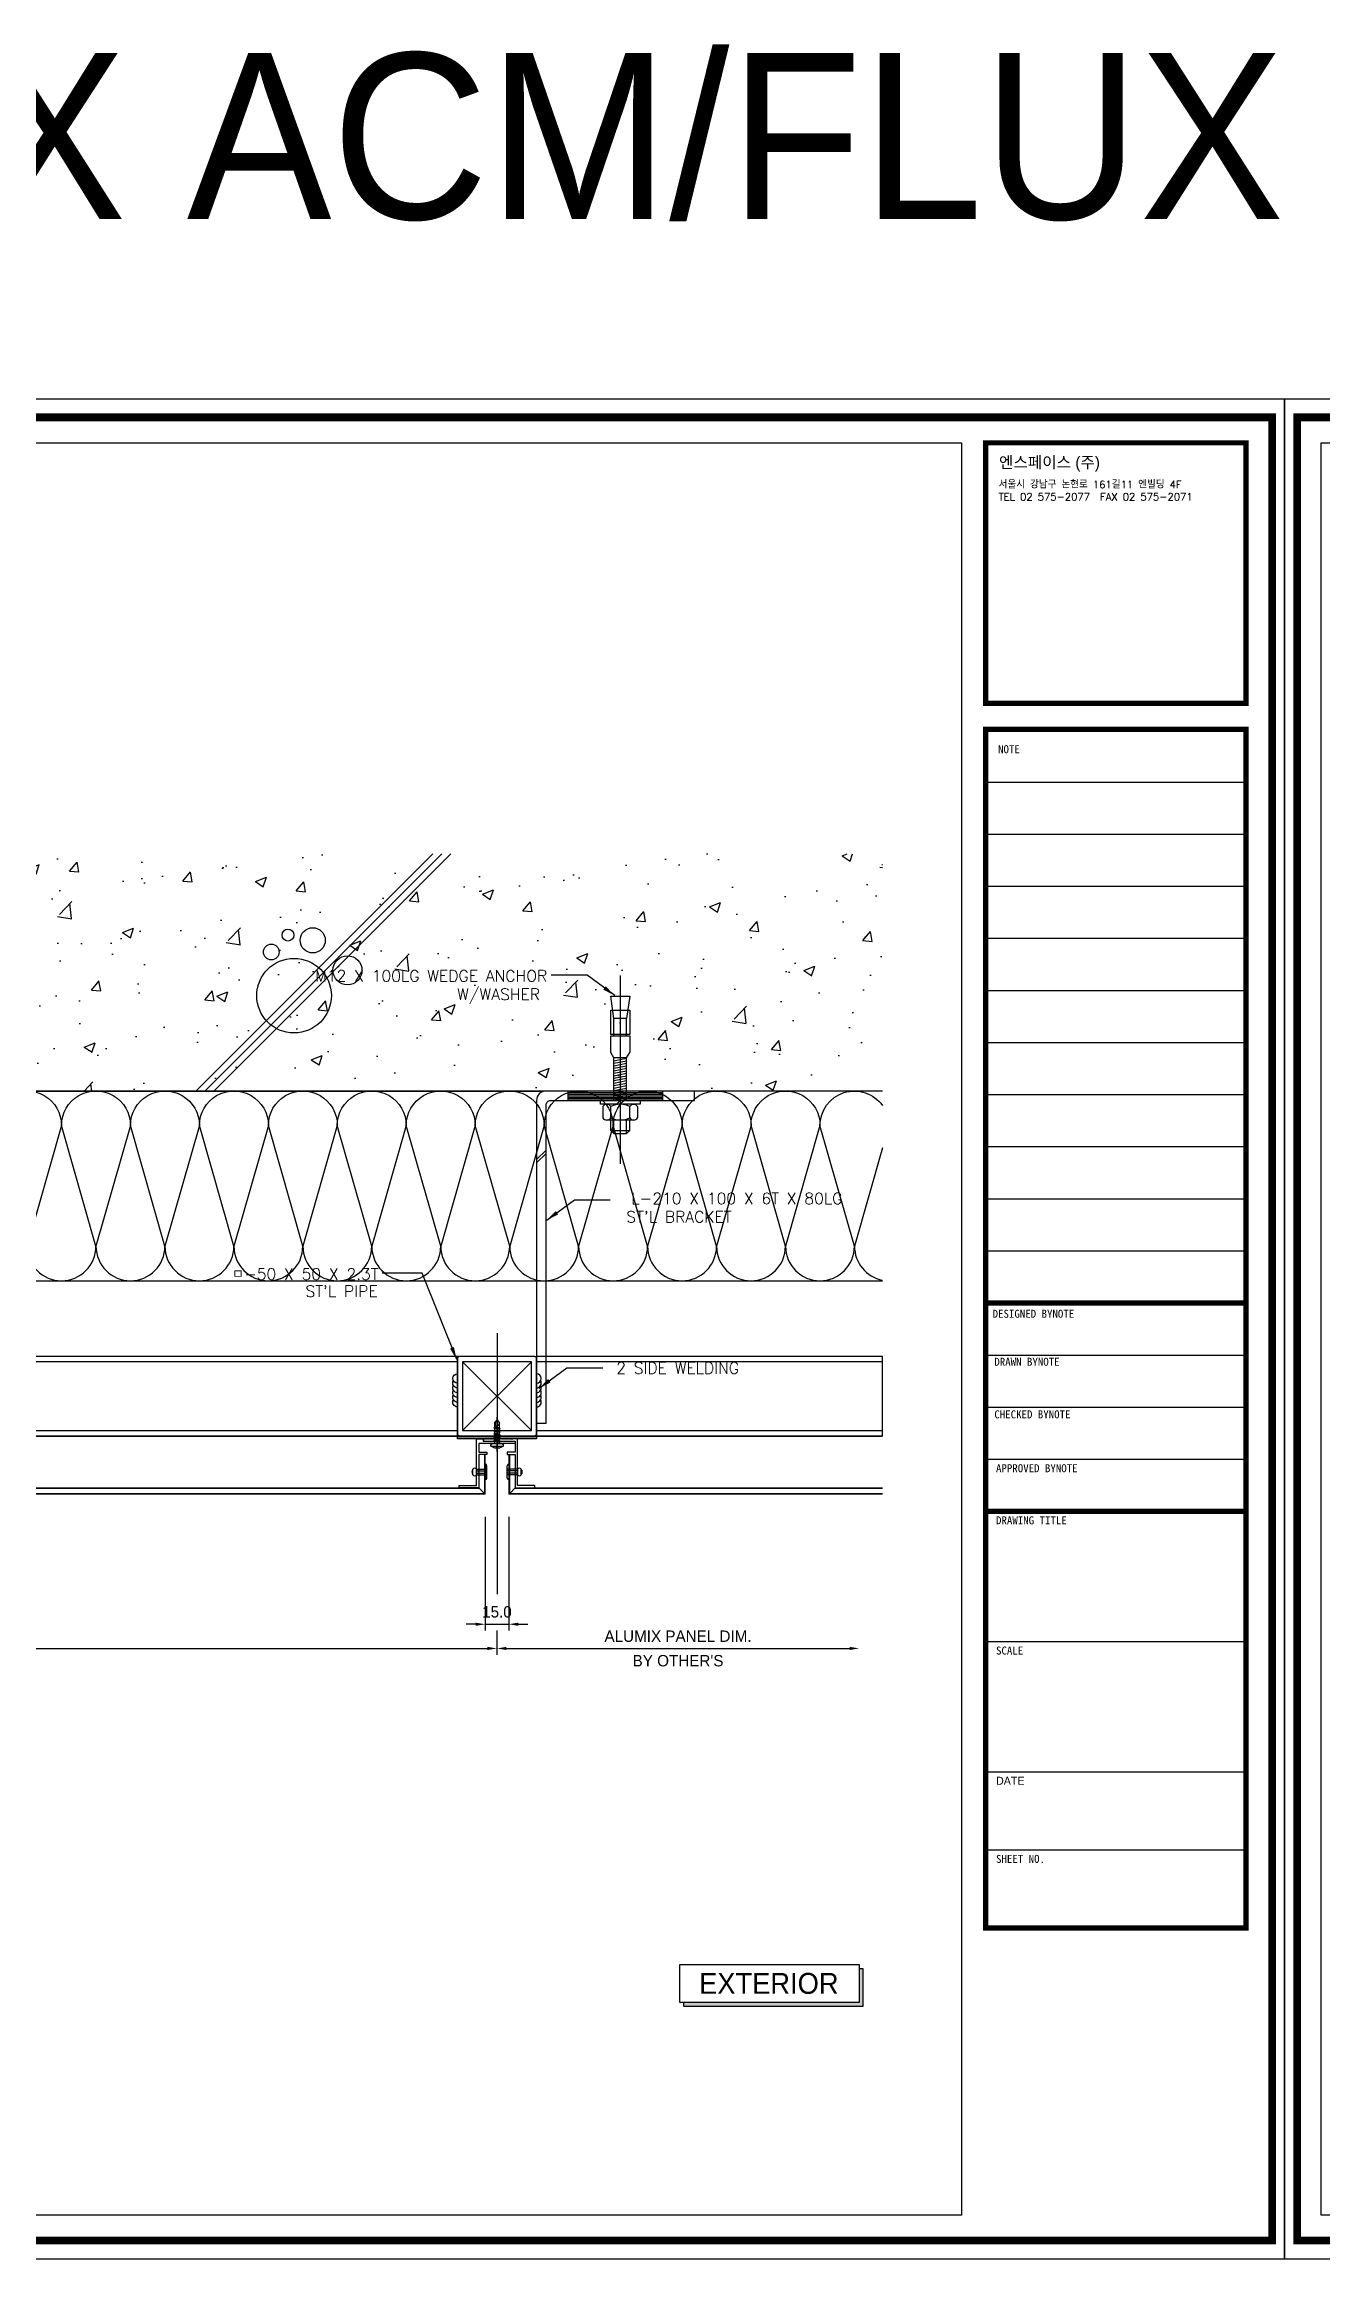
# Model space of a CAD drawing. Header units: millimetres. Extents: x 7297 to 60227, y -7497 to 19324.
# Drawn here: x 26995 to 27803, y 6047 to 7447 of the extents above; entities that cross this region are included whole.
import ezdxf
from ezdxf.enums import TextEntityAlignment as Align

# ---------------------------------------------------------------- set-up
doc = ezdxf.new("R2010")
doc.units = ezdxf.units.MM
doc.linetypes.add('HIDDEN', pattern=[0.375, 0.25, -0.125])
for name, color, linetype in [('NS_AL_MOLD', 7, 'Continuous'), ('NS_BRACKET_NUTS', 1, 'Continuous'), ('NS_COL_MAGENTA', 6, 'Continuous'), ('NS_COL_RED', 1, 'Continuous'), ('NS_COL_YELLOW', 2, 'Continuous'), ('NS_CON', 8, 'Continuous'), ('NS_CON_LINE', 2, 'Continuous'), ('NS_DIM', 1, 'Continuous'), ('NS_FORM', 7, 'Continuous'), ('NS_FRAME', 253, 'Continuous'), ('NS_GASKET_3M', 150, 'Continuous'), ('NS_INSUL', 8, 'Continuous'), ('NS_PIPE_FRAME', 2, 'Continuous'), ('NS_RIVET_SCREW', 1, 'Continuous'), ('NS_TEXT', 2, 'Continuous'), ('NS_TEXT_TITLE', 141, 'Continuous')]:
    doc.layers.add(name, color=color, linetype=linetype)
doc.layers.add('NS_AL_PANEL', color=32, linetype='Continuous', lineweight=9)
doc.styles.add('Expo M', font='Expo M.ttf')
doc.styles.add('HGTXT', font='romans.shx', dxfattribs={"bigfont": 'whgtxt.shx'})
doc.styles.add('HY울릉도L', font='')
doc.styles.add('HY울릉도M', font='')
doc.styles.add('ROMANS', font='romans.shx', dxfattribs={"bigfont": 'whgtxt.shx'})
doc.styles.get('HY울릉도L').set_extended_font_data('Dotum')
doc.styles.get('HY울릉도M').set_extended_font_data('HY울릉도M')
doc.dimstyles.new('N-SPACE', dxfattribs={"dimscale": 4, "dimtxt": 1.8, "dimasz": 1.5, "dimexe": 1, "dimexo": 1, "dimgap": 1, "dimtad": 1, "dimtoh": 1, "dimdec": 1, "dimzin": 1, "dimdsep": 46, "dimtxsty": 'Expo M', "dimcen": 2, "dimclrd": 1, "dimclre": 1, "dimclrt": 2, "dimadec": 1, "dimazin": 0, "dimtfac": 1, "dimtdec": 1, "dimtix": 1, "dimtmove": 1, "dimatfit": 3, "dimfxl": 1, "dimtolj": 1, "dimtzin": 1, "dimarcsym": 0})
doc.dimstyles.new('사본(2) DIM-2', dxfattribs={"dimscale": 2, "dimtxt": 3, "dimasz": 1.75, "dimexe": 2, "dimexo": 1.5, "dimgap": 1.25, "dimtad": 1, "dimdec": 0, "dimrnd": 0.25, "dimdsep": 46, "dimtxsty": 'ROMANS', "dimblk": 'DIMDOT', "dimcen": -1.5, "dimclrd": 256, "dimclre": 256, "dimclrt": 2, "dimaunit": 1, "dimadec": 0, "dimazin": 0, "dimtfac": 1, "dimtdec": 0, "dimtix": 1, "dimtmove": 2, "dimatfit": 3, "dimfxl": 2, "dimtvp": 2, "dimlwd": -1, "dimlwe": -1, "dimarcsym": 0})

# ---------------------------------------------------------------- blocks, each defined once
blk = doc.blocks.new('*D1004')
at = {"layer": 'NS_DIM', "color": 1, "lineweight": -2, "transparency": 16777216}
for p, q in [((26431.3, 6444), (26431.3, 6428.7)), ((27281.3, 6444), (27281.3, 6428.7)), ((26437.3, 6432.7), (27275.3, 6432.7))]:
    blk.add_line(p, q, dxfattribs=at)
at = {"layer": 'NS_DIM', "color": 1, "transparency": 16777216}
for points in [[(26437.3, 6433.7), (26437.3, 6431.7), (26431.3, 6432.7)], [(27275.3, 6433.7), (27275.3, 6431.7), (27281.3, 6432.7)]]:
    blk.add_solid(points, dxfattribs=at)
at = {"layer": 'NS_DIM', "color": 2, "transparency": 16777216, "char_height": 7.2, "attachment_point": 5, "style": 'Expo M'}
for s, insert in [('\\A1;ALUMIX PANEL DIM.', (26856.3, 6440.4)), ("\\A1;BY OTHER'S", (26856.3, 6424.9))]:
    blk.add_mtext(s, dxfattribs=dict(at, insert=insert))
blk = doc.blocks.new('*D1003')
at = {"layer": 'NS_DIM', "color": 1, "lineweight": -2, "transparency": 16777216}
for p, q in [((27281.3, 6444), (27281.3, 6428.7)), ((27287.3, 6432.7), (27504.5, 6432.7))]:
    blk.add_line(p, q, dxfattribs=at)
at = {"layer": 'NS_DIM', "color": 1, "transparency": 16777216}
for points in [[(27287.3, 6433.7), (27287.3, 6431.7), (27281.3, 6432.7)], [(27504.5, 6433.7), (27504.5, 6431.7), (27510.5, 6432.7)]]:
    blk.add_solid(points, dxfattribs=at)
at = {"layer": 'NS_DIM', "color": 2, "transparency": 16777216, "char_height": 7.2, "attachment_point": 5, "style": 'Expo M'}
for s, insert in [('\\A1;ALUMIX PANEL DIM.', (27395.9, 6440.4)), ("\\A1;BY OTHER'S", (27395.9, 6424.9))]:
    blk.add_mtext(s, dxfattribs=dict(at, insert=insert))
blk = doc.blocks.new('*D1000')
at = {"layer": 'NS_DIM', "color": 1, "lineweight": -2, "transparency": 16777216}
for p, q in [((27273.8, 6515.9), (27273.8, 6444)), ((27288.8, 6515.9), (27288.8, 6444)), ((27267.8, 6448), (27261.8, 6448)), ((27273.8, 6448), (27288.8, 6448)), ((27294.8, 6448), (27300.8, 6448))]:
    blk.add_line(p, q, dxfattribs=at)
at = {"layer": 'NS_DIM', "color": 1, "transparency": 16777216}
for points in [[(27267.8, 6449), (27267.8, 6447), (27273.8, 6448)], [(27294.8, 6449), (27294.8, 6447), (27288.8, 6448)]]:
    blk.add_solid(points, dxfattribs=at)
at = {"layer": 'NS_DIM', "color": 2, "transparency": 16777216, "insert": (27281.3, 6455.8), "char_height": 7.2, "attachment_point": 5, "style": 'Expo M'}
blk.add_mtext('\\A1;15.0', dxfattribs=at)
blk = doc.blocks.new('NEWANCHOR')
for p, q in [((79, 0), (-40, 0)), ((-20.9, 4), (-18.9, 6)), ((-20.9, 4), (-12.4, 4)), ((-20.9, 4), (-20.9, -4)), ((-18.9, 6), (-18.9, -6)), ((-18.9, 6), (-12.4, 6)), ((-12.4, -8.5), (-12.4, 8.5)), ((-12.4, 8), (-12.4, 8)), ((-3.8, 11), (-11, 11)), ((-11, 6), (-3.8, 6)), ((-2.4, 8), (-2.4, 8)), ((0, 0), (-2.4, 2.4)), ((0, 0), (-2.4, 2.4)), ((-2.4, 0), (0, -2.4)), ((-2.4, 0), (0, -2.4)), ((0, 4), (26.9, 4)), ((0, 4), (1.6, -4)), ((1.6, 4), (3.1, -4)), ((3.1, 4), (4.7, -4)), ((4.7, 4), (6.3, -4)), ((6.3, 4), (7.9, -4)), ((7.9, 4), (9.4, -4)), ((9.4, 4), (11, -4)), ((11, 4), (12.6, -4)), ((12.6, 4), (14.1, -4)), ((14.1, 4), (15.7, -4)), ((15.7, 4), (17.3, -4)), ((17.3, 4), (18.8, -4)), ((18.8, 4), (20.4, -4)), ((20.4, 4), (22, -4)), ((22, 4), (23.6, -4)), ((23.6, 4), (25.1, -4)), ((25.1, 4), (26.7, -4)), ((26.9, 4), (30.4, 6)), ((26.9, -4), (26.9, 4)), ((30.4, 6), (40.8, 6)), ((40.8, 6), (40.8, -6)), ((40.8, 4), (51.9, 4)), ((41.7, 6), (57.1, 6)), ((41.7, -6), (41.7, 6)), ((51.9, 4), (66, 6)), ((51.9, -4), (51.9, 4)), ((57.1, 6), (57.1, -6)), ((66, 6), (66, -6)), ((-18.9, -6), (-20.9, -4)), ((-20.9, -4), (-12.4, -4)), ((-18.9, -6), (-12.4, -6)), ((-12.4, -8), (-12.4, -8)), ((-11, -6), (-3.8, -6)), ((-3.8, -10.9), (-11, -10.9)), ((-2.4, -8), (-2.4, -8)), ((0, -4), (26.9, -4)), ((26.9, -4), (30.4, -6)), ((40.8, -6), (30.4, -6)), ((40.8, -4), (51.9, -4)), ((57.1, -6), (41.7, -6)), ((66, -6), (51.9, -4))]:
    blk.add_line(p, q)
blk.add_lwpolyline([(0, -12.6), (-2.4, -12.6), (-2.4, 12.6), (0, 12.6)], close=True)
for centre, radius, start, end in [((-9.5, 8.5), 2.86, 120, 240), ((0.9, 0), 13.3, 153.2083, 206.7917), ((-5.3, 8.5), 2.86, 300, 60), ((-15.7, 0), 13.3, 333.2083, 26.7917), ((-9.5, -8.5), 2.86, 120, 240), ((-5.3, -8.5), 2.86, 300, 60)]:
    blk.add_arc(centre, radius, start, end)
blk = doc.blocks.new('welding')
for centre, end in [((5.8, 0), 180), ((8.8, 0), 120), ((11.8, 0), 120), ((14.8, 0), 120), ((17.8, 0), 120), ((20.8, 0), 120)]:
    blk.add_arc(centre, 3, 0, end)
blk = doc.blocks.new('DIMDOT')
blk.add_line((-1.5, 0), (1.5, 0))
at = {"const_width": 0.5}
blk.add_lwpolyline([(-0.25, 0, 1), (0.25, 0, 1)], format="xyb", close=True, dxfattribs=at)
blk = doc.blocks.new('피스')
for p, q in [((-4, 1.5), (-4, 1)), ((-4, 1.5), (4, 1.5)), ((-3, 0), (3, 0)), ((-0.5, 3), (-0.4, 2.3)), ((-0.4, 2.3), (0.4, 2.3)), ((0, 5), (0, -16.8)), ((0.5, 3), (0.4, 2.3)), ((4, 1.5), (4, 1)), ((2, -1.5), (-2, -2)), ((-1.5, -1.5), (-2, -2)), ((-2, -2), (-1.5, -2.5)), ((-1.5, -3.5), (-2, -4)), ((2, -3.5), (-2, -4)), ((-2, -4), (-1.5, -4.5)), ((-1.5, -5.5), (-2, -6)), ((2, -5.5), (-2, -6)), ((-2, -6), (-1.5, -6.5)), ((-1.5, -7.5), (-2, -8)), ((2, -7.5), (-2, -8)), ((-2, -8), (-1.5, -8.5)), ((-1.5, -9.5), (-2, -10)), ((2, -9.5), (-2, -10)), ((-2, -10), (-1.5, -10.5)), ((-1.5, -0.5), (-1.5, -1.5)), ((1.5, -1), (-1.5, -1.5)), ((1.5, -2), (-1.5, -2.5)), ((-1.5, -2.5), (-1.5, -3.5)), ((1.5, -3), (-1.5, -3.5)), ((1.5, -4), (-1.5, -4.5)), ((-1.5, -4.5), (-1.5, -5.5)), ((1.5, -5), (-1.5, -5.5)), ((1.5, -6), (-1.5, -6.5)), ((-1.5, -6.5), (-1.5, -7.5)), ((1.5, -7), (-1.5, -7.5)), ((1.5, -8), (-1.5, -8.5)), ((-1.5, -8.5), (-1.5, -9.5)), ((1.5, -9), (-1.5, -9.5)), ((1.5, -10), (-1.5, -10.5)), ((-1.5, -10.5), (-1.5, -13.5)), ((0, -15), (-1.5, -13.5)), ((-1.3, -13.5), (-1.3, -12)), ((0, -15), (-1.3, -13.5)), ((0, -15), (1.5, -13)), ((1.5, -13), (0.6, -11.5)), ((1.5, -0.5), (1.5, -1)), ((1.5, -1), (2, -1.5)), ((2, -1.5), (1.5, -2)), ((1.5, -2), (1.5, -3)), ((1.5, -3), (2, -3.5)), ((2, -3.5), (1.5, -4)), ((1.5, -4), (1.5, -5)), ((1.5, -5), (2, -5.5)), ((2, -5.5), (1.5, -6)), ((1.5, -6), (1.5, -7)), ((1.5, -7), (2, -7.5)), ((2, -7.5), (1.5, -8)), ((1.5, -8), (1.5, -9)), ((1.5, -9), (2, -9.5)), ((2, -9.5), (1.5, -10)), ((1.5, -10), (1.5, -13))]:
    blk.add_line(p, q)
for centre, radius, start, end in [((0, -3.1), 6.08, 94.7146, 131.1121), ((-3, 1), 1, 180, 270), ((-2, -0.5), 0.5, 0, 90), ((0, -3.1), 6.08, 48.8879, 85.2854), ((2, -0.5), 0.5, 90, 180), ((3, 1), 1, 270, 0), ((-0.3, -12), 1, 30.0863, 180)]:
    blk.add_arc(centre, radius, start, end)
blk = doc.blocks.new('N-SCREW')
blk.add_blockref('피스', (17.3, -1))
blk = doc.blocks.new('AL-TEMPLATE')
at = {"color": 8}
for p, q in [((2716.82, 1392.97), (2800.02, 1392.97)), ((2716.82, 1376.33), (2800.02, 1376.33)), ((2716.82, 1359.69), (2800.02, 1359.69)), ((2716.82, 1343.05), (2800.02, 1343.05)), ((2716.82, 1326.41), (2800.02, 1326.41)), ((2716.82, 1309.77), (2800.02, 1309.77)), ((2716.82, 1293.13), (2800.02, 1293.13)), ((2716.82, 1276.49), (2800.02, 1276.49)), ((2716.82, 1259.85), (2800.02, 1259.85)), ((2716.82, 1243.21), (2800.02, 1243.21)), ((2716.82, 1209.93), (2800.02, 1209.93)), ((2716.82, 1193.29), (2800.02, 1193.29)), ((2716.82, 1176.65), (2800.02, 1176.65)), ((2716.82, 1118.41), (2800.02, 1118.41)), ((2716.82, 1076.81), (2800.02, 1076.81)), ((2716.82, 1051.85), (2800.02, 1051.85))]:
    blk.add_line(p, q, dxfattribs=at)
at = {"color": 7, "ltscale": 2}
blk.add_lwpolyline([(1972.34, 1515.25), (1972.34, 921.25), (2812.34, 921.25), (2812.34, 1515.25)], close=True, dxfattribs=at)
at = {"color": 8}
for points, const_width in [([(1976.34, 1509.45), (2808.34, 1509.45), (2808.34, 927.05), (1976.34, 927.05)], 2.5), ([(2716.82, 1501.32), (2800.02, 1501.32), (2800.02, 1418.12), (2716.82, 1418.12)], 1.66), ([(2716.82, 1409.8), (2800.02, 1409.8), (2800.02, 1026.89), (2716.82, 1026.89)], 1.66)]:
    blk.add_lwpolyline(points, close=True, dxfattribs=dict(at, const_width=const_width))
at = {"color": 9}
blk.add_lwpolyline([(1984.07, 1501.32), (2709.08, 1501.32), (2709.08, 935.18), (1984.07, 935.18)], close=True, dxfattribs=at)
at = {"color": 8, "const_width": 1.66}
for points in [[(2716.82, 1226.57), (2800.02, 1226.57)], [(2716.82, 1160.01), (2800.02, 1160.01)]]:
    blk.add_lwpolyline(points, dxfattribs=at)
at = {"color": 146, "true_color": 0x105689, "insert": (2721.06, 1496.93), "char_height": 3.6698, "attachment_point": 1, "style": 'HGTXT'}
blk.add_mtext('{\\fExpo M|b0|i0|c129|p18;엔스페이스 (주)}', dxfattribs=at)
at = {"insert": (2720.94, 1489.17), "char_height": 2.3487, "attachment_point": 1, "style": 'HGTXT'}
blk.add_mtext('서울시 강남구 논현로 161길11 엔빌딩 4F\\PTEL 02 575-2077  FAX 02 575-2071', dxfattribs=at)
at = {"color": 8, "attachment_point": 1}
for s, insert, char_height, width in [('NOTE', (2720.76, 1404.73), 2.556, 438.9676), ('DESIGNED BYNOTE', (2719.01, 1224.39), 2.5559, 438.9676), ('DRAWN BYNOTE', (2719.56, 1209.04), 2.5559, 438.9676), ('CHECKED BYNOTE', (2719.56, 1192.25), 2.5559, 438.9676), ('APPROVED BYNOTE', (2720.1, 1175.04), 2.5559, 438.9676), ('DRAWING TITLE', (2720.1, 1158.4), 2.5559, 438.9675), ('SCALE', (2720.1, 1116.8), 2.556, 438.9675), ('{\\fﾱﾼﾸﾲ|b0|i0|c129|p49;DATE}', (2720.1, 1075.2), 2.5559, 438.9675), ('SHEET NO.', (2720.1, 1050.24), 2.556, 438.9675)]:
    blk.add_mtext(s, dxfattribs=dict(at, insert=insert, char_height=char_height, width=width))
blk = doc.blocks.new('*U250')
blk.add_lwpolyline([(0, 0), (50, 0), (50, 800), (0, 800)], close=True)
at = {"linetype": 'HIDDEN'}
blk.add_lwpolyline([(3.2, 0), (46.8, 0), (46.8, 800), (3.2, 800)], close=True, dxfattribs=at)
blk = doc.blocks.new('*U98')
for p, q in [((1, 50), (0, 50)), ((0, 49), (0, 50)), ((0, 49), (0, 1)), ((49, 50), (1, 50)), ((3.2, 3.2), (46.8, 46.8)), ((46.8, 3.2), (3.2, 46.8)), ((49, 50), (50, 50)), ((50, 49), (50, 50)), ((50, 1), (50, 49)), ((0, 1), (0, 0)), ((1, 0), (0, 0)), ((50, 1), (50, 0)), ((1, 0), (49, 0)), ((49, 0), (50, 0))]:
    blk.add_line(p, q)
blk.add_lwpolyline([(3.2, 46.8), (3.2, 3.2), (46.8, 3.2), (46.8, 46.8)], close=True)
for centre, start, end in [((1, 49), 90, 180), ((49, 49), 0, 90), ((1, 1), 180, 270), ((49, 1), 270, 0)]:
    blk.add_arc(centre, 1, start, end)
blk = doc.blocks.new('*U249')
blk.add_lwpolyline([(0, 0), (50, 0), (50, 219), (0, 219)], close=True)
at = {"linetype": 'HIDDEN'}
blk.add_lwpolyline([(3.2, 0), (46.8, 0), (46.8, 219), (3.2, 219)], close=True, dxfattribs=at)

msp = doc.modelspace()

# ---------------------------------------------------------------- hatches: boundary and pattern name
at = {"layer": 'NS_COL_MAGENTA'}
msp.add_hatch(color=256, dxfattribs=at).paths.add_polyline_path([(27512.93, 6230.27), (27510.53, 6230.27), (27510.53, 6208.74), (27399.5, 6208.74), (27399.5, 6206.18), (27512.93, 6206.18)])
at = {"layer": 'NS_CON', "ltscale": 3}
h = msp.add_hatch(dxfattribs=at)
h.set_pattern_fill('AR-CONC', color=256, scale=10, style=0)
h.set_pattern_definition([(50, (-3745908.6, 138011.73), (71.7260183, -6.2752135), [7.5, -82.5]), (355, (-3745908.6, 138011.73), (-13.8751334, 75.2192134), [6, -66]), (100.4514445, (-3745902.625, 138011.205), (57.8508847, 68.9439991), [6.3740192, -70.1142112]), (46.1842, (-3745908.6, 138031.73), (106.724133, -16.551928), [11.25, -123.75]), (96.6356355, (-3745899.71, 138030.35), (93.4661946, 97.41186), [9.5610342, -105.171376]), (351.184164, (-3745908.6, 138031.73), (93.4661945, 97.41186), [9, -99]), (21, (-3745898.6, 138026.73), (59.6907052, -40.2618891), [7.5, -82.5]), (326, (-3745898.6, 138026.73), (24.3315332, 72.5150045), [6, -66]), (71.4514447, (-3745893.63, 138023.37), (84.0222377, 32.2531153), [6.374019, -70.1142112]), (37.5, (-3745908.602, 138011.728), (1.21598553, 33.28938538), [0, -65.2, 0, -67, 0, -66.25]), (7.5, (-3745908.602, 138011.728), (26.30695374, 39.4411712), [0, -38.2, 0, -63.7, 0, -25.25]), (327.5, (-3745930.902, 138011.728), (53.38224362, -2.25548717), [0, -25, 0, -78, 0, -103.5]), (317.5, (-3745940.902, 138011.73), (58.31861693, 10.01049823), [0, -32.5, 0, -51.8, 0, -73.5])])
h.paths.add_polyline_path([(26187.39, 6935.27), (27525.31, 6935.27), (27525.31, 6785.27), (26187.39, 6785.27)])
at = {"layer": 'NS_GASKET_3M', "ltscale": 3}
msp.add_hatch(color=256, dxfattribs=at).paths.add_polyline_path([(27306.35, 6565.27), (27306.35, 6566.77), (27256.35, 6566.77), (27256.35, 6565.27)])

# ---------------------------------------------------------------- linework, layer by layer
at = {"layer": 'NS_AL_MOLD', "elevation": 0}
for points in [[(27292.85, 6562.27), (27281.65, 6562.27), (27281.35, 6562.57), (27281.05, 6562.27), (27269.85, 6562.27), (27269.85, 6556.77), (27274.85, 6556.77), (27274.85, 6555.27), (27269.85, 6555.27), (27269.85, 6534.27), (27257.35, 6534.27), (27257.35, 6535.77), (27268.35, 6535.77), (27268.35, 6565.27)], [(27268.35, 6565.27), (27272.55, 6565.27), (27272.55, 6563.77), (27292.85, 6563.77)], [(27292.85, 6563.77), (27292.85, 6556.77), (27287.85, 6556.77), (27287.85, 6555.27), (27292.85, 6555.27), (27292.85, 6534.27), (27305.35, 6534.27), (27305.35, 6535.77), (27294.35, 6535.77), (27294.35, 6565.27), (27291.35, 6565.27), (27291.05, 6564.97), (27290.45, 6564.97), (27290.15, 6565.27), (27289.85, 6564.97), (27289.55, 6565.27), (27289.25, 6564.97), (27288.95, 6565.27), (27288.65, 6564.97), (27288.35, 6565.27), (27288.05, 6564.97), (27287.75, 6565.27), (27287.45, 6564.97), (27287.15, 6565.27), (27286.85, 6564.97), (27286.55, 6565.27), (27286.25, 6564.97), (27285.95, 6565.27), (27285.65, 6564.97), (27285.35, 6565.27), (27285.05, 6564.97), (27284.75, 6565.27), (27284.45, 6564.97), (27284.15, 6565.27), (27283.85, 6564.97), (27283.55, 6565.27), (27283.25, 6564.97), (27282.95, 6565.27), (27282.65, 6564.97), (27282.35, 6565.27), (27282.05, 6564.97), (27281.75, 6565.27), (27281.45, 6564.97), (27281.15, 6565.27), (27280.85, 6564.97), (27280.55, 6565.27), (27280.25, 6564.97), (27279.95, 6565.27), (27279.65, 6564.97), (27279.35, 6565.27), (27279.05, 6564.97), (27278.75, 6565.27), (27278.45, 6564.97), (27278.15, 6565.27), (27277.85, 6564.97), (27277.55, 6565.27), (27277.25, 6564.97), (27276.95, 6565.27), (27276.65, 6564.97), (27276.35, 6565.27), (27276.05, 6564.97), (27275.75, 6565.27), (27275.45, 6564.97), (27275.15, 6565.27), (27274.85, 6564.97), (27274.55, 6565.27), (27274.25, 6564.97), (27273.95, 6565.27), (27273.65, 6564.97), (27273.35, 6565.27), (27273.05, 6564.97), (27272.75, 6565.27), (27272.75, 6563.77)], [(27281.05, 6563.77), (27281.35, 6564.07), (27281.65, 6563.77)]]:
    msp.add_lwpolyline(points, dxfattribs=at)
at = {"layer": 'NS_AL_PANEL'}
for p, q in [((27273.85, 6555.27), (27269.85, 6555.27)), ((27273.35, 6555.27), (27273.35, 6530.77)), ((27273.85, 6555.27), (27273.85, 6530.27)), ((27288.85, 6555.27), (27288.85, 6530.27)), ((27288.85, 6555.27), (27292.85, 6555.27)), ((27289.35, 6555.27), (27289.35, 6530.77)), ((27273.85, 6530.27), (26438.85, 6530.27)), ((27273.35, 6530.77), (26439.35, 6530.77)), ((27269.85, 6534.27), (26442.85, 6534.27)), ((26843.56, 6533.77), (27270.35, 6533.77)), ((27269.85, 6534.27), (27273.35, 6530.77)), ((27525.31, 6530.27), (27288.85, 6530.27)), ((27292.85, 6534.27), (27289.35, 6530.77)), ((27525.31, 6530.77), (27289.35, 6530.77)), ((27525.31, 6533.77), (27292.35, 6533.77)), ((27525.31, 6534.27), (27292.85, 6534.27))]:
    msp.add_line(p, q, dxfattribs=at)
at = {"layer": 'NS_BRACKET_NUTS'}
for p, q in [((27326.35, 6779.27), (27326.35, 6785.27)), ((27326.35, 6784.27), (27386.35, 6784.27)), ((27326.35, 6783.27), (27386.35, 6783.27)), ((27326.35, 6782.27), (27386.35, 6782.27)), ((27326.35, 6781.27), (27386.35, 6781.27)), ((27326.35, 6780.27), (27386.35, 6780.27)), ((27386.35, 6779.27), (27386.35, 6785.27)), ((27306.35, 6741.92), (27312.35, 6747.92)), ((27306.35, 6739.8), (27312.35, 6745.8))]:
    msp.add_line(p, q, dxfattribs=at)
at = {"layer": 'NS_BRACKET_NUTS', "flags": 128}
msp.add_lwpolyline([(27312.35, 6785.27, 0.4142136), (27306.35, 6779.27), (27306.35, 6575.27), (27312.35, 6575.27), (27312.35, 6776.27, -0.4142136), (27315.35, 6779.27), (27406.35, 6779.27), (27406.35, 6785.27)], format="xyb", close=True, dxfattribs=at)
at = {"layer": 'NS_COL_MAGENTA'}
msp.add_lwpolyline([(27397.1, 6232.83), (27510.53, 6232.83), (27510.53, 6208.74), (27397.1, 6208.74)], close=True, dxfattribs=at)
msp.add_lwpolyline([(27510.53, 6230.27), (27512.93, 6230.27), (27512.93, 6206.18), (27399.5, 6206.18), (27399.5, 6208.74)], dxfattribs=at)
at = {"layer": 'NS_COL_RED'}
msp.add_line((27281.35, 6632.03), (27281.35, 6467.04), dxfattribs=at)
at = {"layer": 'NS_COL_RED', "ltscale": 3}
msp.add_line((27525.31, 6566.77), (26187.39, 6566.77), dxfattribs=at)
at = {"layer": 'NS_COL_YELLOW'}
msp.add_line((27525.31, 6785.27), (26187.39, 6785.27), dxfattribs=at)
at = {"layer": 'NS_CON'}
for p, q in [((27090.74, 6785.27), (27240.74, 6935.27)), ((27096.39, 6785.27), (27246.39, 6935.27)), ((27102.05, 6785.27), (27252.05, 6935.27)), ((27281.34, 6668.84), (27281.34, 6668.84))]:
    msp.add_line(p, q, dxfattribs=at)
for centre, radius in [((27138.49, 6873.19), 4.96), ((27149.04, 6883.9), 3.75), ((27164.71, 6880.58), 7.97), ((27152.89, 6845.58), 23.6), ((27186.7, 6861.62), 9.18)]:
    msp.add_circle(centre, radius, dxfattribs=at)
at = {"layer": 'NS_CON_LINE'}
for p, q in [((27525.31, 6785.27), (26187.39, 6785.27)), ((26581.73, 6785.17), (27310.17, 6785.17))]:
    msp.add_line(p, q, dxfattribs=at)
msp.add_lwpolyline([(27158.46, 6785.27, -0.0047408), (27158.87, 6785.27)], format="xyb", dxfattribs=at)
at = {"layer": 'NS_GASKET_3M', "ltscale": 3, "flags": 128}
msp.add_lwpolyline([(27256.35, 6565.27), (27256.35, 6566.77), (27306.35, 6566.77), (27306.35, 6565.27)], close=True, dxfattribs=at)
at = {"layer": 'NS_INSUL'}
msp.add_line((26187.39, 6665.27), (27525.31, 6665.27), dxfattribs=at)
for points in [[(26983.91, 6687.09), (26962.09, 6763.45, -1.0000001), (27005.73, 6763.45), (26983.91, 6687.09, 0.9999998), (27027.55, 6687.09)], [(27005.73, 6763.45, -1.0000001), (27049.36, 6763.45), (27027.55, 6687.09, 0.9999998), (27071.18, 6687.09)], [(27071.18, 6687.09), (27049.36, 6763.45, -1.0000001), (27093, 6763.45), (27071.18, 6687.09, 0.9999998), (27114.82, 6687.09)], [(27114.82, 6687.09), (27093, 6763.45, -1.0000001), (27136.64, 6763.45), (27114.82, 6687.09, 0.9999998), (27158.46, 6687.09), (27136.64, 6763.45, -0.4142136)], [(27136.64, 6763.45, -1.0000001), (27180.27, 6763.45), (27158.46, 6687.09, 0.9999998), (27202.09, 6687.09)], [(27180.27, 6763.45, -1.0000001), (27223.91, 6763.45)], [(27223.91, 6763.45, -1.0000001), (27267.55, 6763.45), (27245.73, 6687.09, 0.9999998), (27289.36, 6687.09), (27267.55, 6763.45, -0.4142136)], [(27267.55, 6763.45, -1.0000001), (27311.18, 6763.45), (27289.36, 6687.09, 0.9999998), (27333, 6687.09), (27311.18, 6763.45, -0.4142136)], [(27311.18, 6763.45, -1.0000001), (27354.82, 6763.45), (27333, 6687.09, 0.9999998), (27376.64, 6687.09)], [(27376.64, 6687.09), (27354.82, 6763.45, -1.0000001), (27398.46, 6763.45), (27376.64, 6687.09, 0.9999998), (27420.27, 6687.09)], [(27398.46, 6763.45, -1.0000001), (27442.09, 6763.45)], [(27442.09, 6763.45, -1.0000001), (27485.73, 6763.45), (27463.91, 6687.09, 0.9999998), (27507.55, 6687.09)], [(27507.55, 6687.09), (27485.73, 6763.45, -0.7297741), (27525.31, 6776.13, -0.2423134)], [(27027.55, 6687.09), (27005.73, 6763.45, -0.4142136)], [(27202.09, 6687.09), (27180.27, 6763.45, -0.4142136)], [(27223.91, 6763.45), (27202.09, 6687.09, 0.9999998), (27245.73, 6687.09)], [(27245.73, 6687.09), (27223.91, 6763.45, -0.4142136)], [(27420.27, 6687.09), (27398.46, 6763.45, -0.4142136)], [(27442.09, 6763.45), (27420.27, 6687.09, 0.9999998), (27463.91, 6687.09)], [(27463.91, 6687.09), (27442.09, 6763.45, -0.4142136)], [(27525.31, 6749.24), (27507.55, 6687.09, 0.3604057), (27525.31, 6665.65)]]:
    msp.add_lwpolyline(points, format="xyb", dxfattribs=at)
at = {"layer": 'NS_RIVET_SCREW'}
for p, q in [((27266.03, 6542.6, 0), (27266.03, 6546.1, 0)), ((27268.35, 6546.1), (27274.9, 6546.1)), ((27268.35, 6545.1), (27274.9, 6545.1)), ((27268.35, 6543.6), (27274.9, 6543.6)), ((27268.35, 6542.6), (27274.9, 6542.6)), ((27274.9, 6540.5), (27274.9, 6548.2)), ((27287.8, 6540.5), (27287.8, 6548.2)), ((27294.35, 6546.1), (27287.8, 6546.1)), ((27294.35, 6545.1), (27287.8, 6545.1)), ((27294.35, 6543.6), (27287.8, 6543.6)), ((27294.35, 6542.6), (27287.8, 6542.6)), ((27296.66, 6542.6, 0), (27296.66, 6546.1, 0))]:
    msp.add_line(p, q, dxfattribs=at)
at = {"layer": 'NS_RIVET_SCREW', "ltscale": 3}
for p, q in [((27268.35, 6546.1), (27268.35, 6542.6)), ((27273.85, 6549.25), (27273.85, 6539.45)), ((27288.85, 6549.25), (27288.85, 6539.45)), ((27294.35, 6546.1), (27294.35, 6542.6))]:
    msp.add_line(p, q, dxfattribs=at)
at = {"layer": 'NS_RIVET_SCREW'}
for centre, radius, start, end in [((27267.54, 6544.35, 0), 2.2, 133.00287, 226.99713), ((27267.19, 6545.5), 1.3, 27.34705, 152.65295), ((27267.19, 6543.2), 1.3, 207.34705, 332.65295), ((27273.85, 6548.2), 1.05, 0, 90), ((27288.85, 6548.2), 1.05, 90, 180), ((27295.51, 6545.5), 1.3, 27.34705, 152.65295), ((27295.51, 6543.2), 1.3, 207.34705, 332.65295), ((27295.16, 6544.35, 0), 2.2, 313.00287, 46.99713), ((27273.85, 6540.5), 1.05, 270, 0), ((27288.85, 6540.5), 1.05, 180, 270)]:
    msp.add_arc(centre, radius, start, end, dxfattribs=at)

# ---------------------------------------------------------------- block references
at = {"layer": 'NS_BRACKET_NUTS', "rotation": 90.00000000000001}
msp.add_blockref('NEWANCHOR', (27359.35, 6779.27), dxfattribs=at)
at = {"layer": 'NS_DIM', "xscale": -1, "rotation": 90}
msp.add_blockref('welding', (27256.35, 6609.26), dxfattribs=at)
at = {"layer": 'NS_DIM', "rotation": 270}
msp.add_blockref('welding', (27306.35, 6609.26), dxfattribs=at)
at = {"layer": 'NS_FORM', "xscale": 1.98, "yscale": 1.98, "zscale": 1.98}
for p in [(22211.33, 4222.63), (23874.53, 4222.63)]:
    msp.add_blockref('AL-TEMPLATE', p, dxfattribs=at)
at = {"layer": 'NS_FRAME', "rotation": 270}
for name, p in [('*U250', (26456.35, 6617.27)), ('*U249', (27306.35, 6617.27))]:
    msp.add_blockref(name, p, dxfattribs=at)
at = {"layer": 'NS_PIPE_FRAME'}
msp.add_blockref('*U98', (27256.35, 6567.27), dxfattribs=at)
at = {"layer": 'NS_RIVET_SCREW', "xscale": -1, "rotation": 180}
msp.add_blockref('N-SCREW', (27264.1, 6561.24), dxfattribs=at)

# ---------------------------------------------------------------- texts
at = {"layer": 'NS_TEXT', "style": 'ROMANS'}
for s, p in [('M12 X 100LG WEDGE ANCHOR', (27313.12, 6854.51, 0)), ("ST'L BRACKET", (27429.82, 6702.1, 0)), ('L-210 X 100 X 6T X 80LG', (27499.92, 6713.68, 0)), ('ㅁ-50 X 50 X 2.3T', (27206.42, 6665.85)), ("ST'L PIPE", (27205.8, 6655.05)), ('2 SIDE WELDING', (27434.53, 6606.47, 0))]:
    msp.add_text(s, height=7.2, dxfattribs=at).set_placement(p, align=Align.RIGHT)
msp.add_text('W/WASHER', height=7.2, dxfattribs=at).set_placement((27256.11, 6842.85))
at = {"layer": 'NS_TEXT_TITLE', "style": 'HY울릉도M'}
msp.add_text('THK4, ALUMIX ACM/FLUX PANEL', height=105, dxfattribs=at).set_placement((26108.04, 7389.24), align=Align.MIDDLE_LEFT)
at = {"layer": 'NS_TEXT_TITLE', "style": 'HY울릉도L'}
msp.add_text('EXTERIOR', height=13.2, dxfattribs=at).set_placement((27409.22, 6214.24))

# ---------------------------------------------------------------- dimensions: what is measured, and where the dimension line sits
at = {"layer": 'NS_DIM'}
dim = msp.add_linear_dim(base=(27288.85, 6447.99), p1=(27273.85, 6519.86), p2=(27288.85, 6519.86), angle=180, dimstyle='N-SPACE', dxfattribs=at)
dim.commit()
dim.dimension.update_dxf_attribs({"geometry": '*D1000', "text_midpoint": (27281.35, 6455.77)})
dim = msp.add_linear_dim(base=(27281.35, 6432.66), p1=(26431.35, 6447.99), p2=(27281.35, 6447.99), text="ALUMIX PANEL DIM.\\XBY OTHER'S", dimstyle='N-SPACE', dxfattribs=at)
dim.commit()
dim.dimension.update_dxf_attribs({"geometry": '*D1004', "text_midpoint": (26856.35, 6432.66)})
dim = msp.add_linear_dim(base=(27510.54, 6432.66, 0), p1=(27281.35, 6447.99), p2=(27510.54, 6432.66, 0), angle=180, text="ALUMIX PANEL DIM.\\XBY OTHER'S", dimstyle='N-SPACE', dxfattribs=at)
dim.commit()
dim.dimension.update_dxf_attribs({"geometry": '*D1003', "text_midpoint": (27395.94, 6432.66, 0)})

# ---------------------------------------------------------------- leaders
for points in [[(27355.81, 6845.7, 0), (27338.35, 6858.49, 0), (27315.62, 6858.49, 0)], [(27312.82, 6703.57, 0), (27330.28, 6716.35, 0), (27353.01, 6716.35, 0)], [(27255.81, 6615.41), (27233.97, 6670.07), (27208.69, 6670.07)], [(27308.04, 6597.29), (27325.5, 6610.08), (27348.24, 6610.08)]]:
    msp.add_leader(points, dimstyle='사본(2) DIM-2', override={"dimasz": 4, "dimtad": 0}, dxfattribs=at)

doc.saveas('drawing.dxf')
